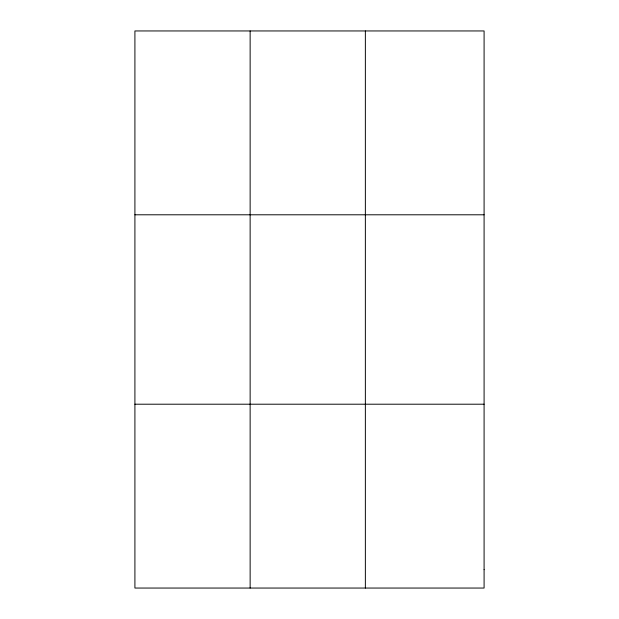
<?xml version="1.0" encoding="UTF-8"?>
<svg xmlns="http://www.w3.org/2000/svg" width="619" height="619" viewBox="0 0 619 619"><rect width="100%" height="100%" fill="white"/><g stroke="black" fill="none" stroke-linecap="round" stroke-linejoin="round"><path stroke-width="0.93" d="M250.138 30.95L250.138 588.05M365.365 30.95L365.365 588.05M134.911 214.793L484.089 214.793M134.911 404.207L484.089 404.207M484.089 569.666L484.089 588.05L134.911 588.05L134.911 30.95L484.089 30.95L484.089 569.666"/></g></svg>
